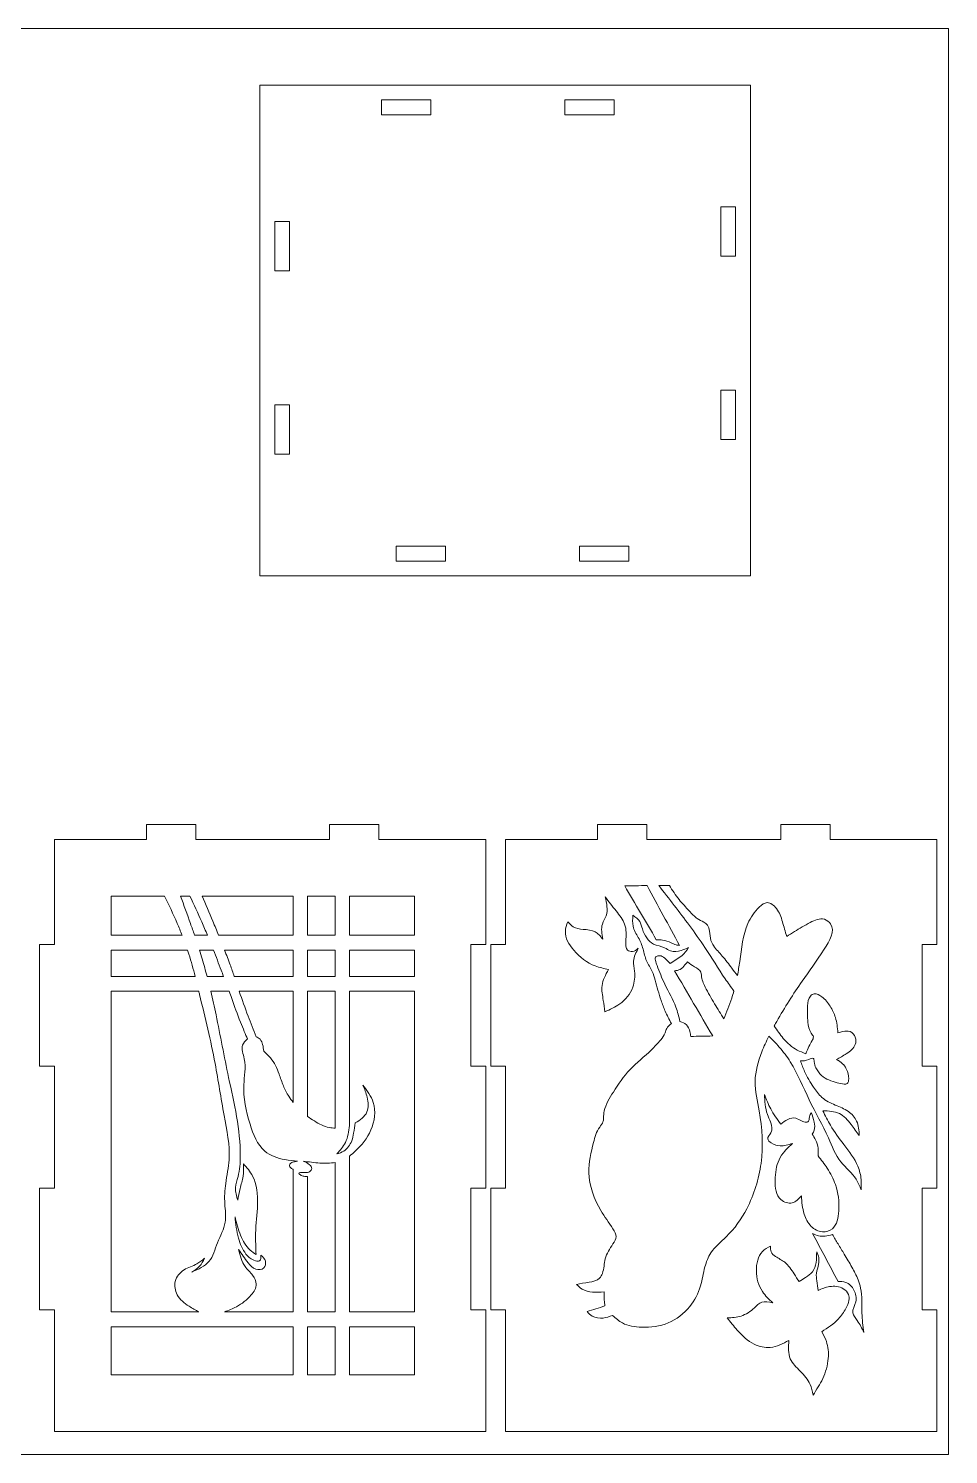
# Model space of a CAD drawing. Header units: millimetres. Extents: x 1000 to 1412, y 617 to 906.
# Drawn here: x 1225.2 to 1411.7, y 616.7 to 905.7 of the extents above; entities that cross this region are included whole.
import ezdxf

# ---------------------------------------------------------------- set-up
doc = ezdxf.new("R2010")
doc.units = ezdxf.units.MM

msp = doc.modelspace()

# ---------------------------------------------------------------- linework, layer by layer
at = {"color": 1, "lineweight": 5}
for p, q in [((999.73, 905.7), (1411.73, 905.7)), ((1411.73, 616.7), (1411.73, 905.7)), ((1272.11, 894.23), (1272.11, 794.78)), ((1371.56, 894.23), (1272.11, 894.23)), ((1371.56, 894.23), (1371.56, 794.78)), ((1306.76, 891.23), (1296.76, 891.23)), ((1296.76, 891.23), (1296.76, 888.23)), ((1306.76, 888.23), (1306.76, 891.23)), ((1333.91, 888.23), (1333.91, 891.23)), ((1333.91, 891.23), (1343.91, 891.23)), ((1343.91, 891.23), (1343.91, 888.23)), ((1306.76, 888.23), (1296.76, 888.23)), ((1343.91, 888.23), (1333.91, 888.23)), ((1368.56, 869.58), (1365.56, 869.58)), ((1365.56, 869.58), (1365.56, 859.58)), ((1368.56, 859.58), (1368.56, 869.58)), ((1275.11, 856.58), (1275.11, 866.58)), ((1275.11, 866.58), (1278.11, 866.58)), ((1278.11, 856.58), (1278.11, 866.58)), ((1365.56, 859.58), (1368.56, 859.58)), ((1278.11, 856.58), (1275.11, 856.58)), ((1365.56, 832.42), (1368.56, 832.42)), ((1365.56, 832.42), (1365.56, 822.42)), ((1368.56, 832.42), (1368.56, 822.42)), ((1278.11, 829.42), (1275.11, 829.42)), ((1275.11, 829.42), (1275.11, 819.42)), ((1278.11, 819.42), (1278.11, 829.42)), ((1368.56, 822.42), (1365.56, 822.42)), ((1275.11, 819.42), (1278.11, 819.42)), ((1299.76, 797.78), (1299.76, 800.78)), ((1309.76, 800.78), (1299.76, 800.78)), ((1309.76, 800.78), (1309.76, 797.78)), ((1336.91, 800.78), (1336.91, 797.78)), ((1346.91, 800.78), (1336.91, 800.78)), ((1346.91, 797.78), (1346.91, 800.78)), ((1309.76, 797.78), (1299.76, 797.78)), ((1336.91, 797.78), (1346.91, 797.78)), ((1371.56, 794.78), (1272.11, 794.78)), ((1259.1, 744.35), (1249.1, 744.35)), ((1249.1, 744.35), (1249.1, 741.35)), ((1259.1, 741.35), (1259.1, 744.35)), ((1286.25, 741.35), (1286.25, 744.35)), ((1286.25, 744.35), (1296.25, 744.35)), ((1296.25, 744.35), (1296.25, 741.35)), ((1350.58, 744.35), (1340.58, 744.35)), ((1340.58, 744.35), (1340.58, 741.35)), ((1350.58, 741.35), (1350.58, 744.35)), ((1377.73, 741.35), (1377.73, 744.35)), ((1377.73, 744.35), (1387.73, 744.35)), ((1387.73, 744.35), (1387.73, 741.35)), ((1230.45, 720.05), (1230.45, 741.35)), ((1230.45, 741.35), (1249.1, 741.35)), ((1259.1, 741.35), (1286.25, 741.35)), ((1296.25, 741.35), (1317.9, 741.35)), ((1317.9, 720.05), (1317.9, 741.35)), ((1321.93, 741.35), (1340.58, 741.35)), ((1321.93, 720.05), (1321.93, 741.35)), ((1350.58, 741.35), (1377.73, 741.35)), ((1387.73, 741.35), (1409.38, 741.35)), ((1409.38, 720.05), (1409.38, 741.35)), ((1241.92, 729.88), (1252.79, 729.88)), ((1241.92, 721.93), (1241.92, 729.88)), ((1256.02, 729.88), (1257.92, 729.88)), ((1260.4, 729.88), (1278.87, 729.88)), ((1278.87, 721.93), (1278.87, 729.88)), ((1281.76, 721.93), (1281.76, 729.88)), ((1281.76, 729.88), (1287.38, 729.88)), ((1287.38, 721.93), (1287.38, 729.88)), ((1290.27, 721.93), (1290.27, 729.88)), ((1290.27, 729.88), (1303.43, 729.88)), ((1303.43, 721.93), (1303.43, 729.88)), ((1227.45, 695.38), (1227.45, 720.05)), ((1227.45, 720.05), (1230.45, 720.05)), ((1241.92, 721.93), (1256.34, 721.93)), ((1258.85, 721.93), (1261.46, 721.93)), ((1263.74, 721.93), (1278.87, 721.93)), ((1281.76, 721.93), (1287.38, 721.93)), ((1290.27, 721.93), (1303.43, 721.93)), ((1314.9, 720.05), (1317.9, 720.05)), ((1314.9, 720.05), (1314.9, 695.38)), ((1318.93, 720.05), (1321.93, 720.05)), ((1318.93, 695.38), (1318.93, 720.05)), ((1406.38, 720.05), (1409.38, 720.05)), ((1406.38, 695.38), (1406.38, 720.05)), ((1241.92, 718.92), (1257.44, 718.92)), ((1241.92, 713.6), (1241.92, 718.92)), ((1262.68, 718.92), (1259.84, 718.92)), ((1264.94, 718.92), (1278.87, 718.92)), ((1278.87, 713.6), (1278.87, 718.92)), ((1281.76, 718.92), (1287.38, 718.92)), ((1281.76, 713.6), (1281.76, 718.92)), ((1287.38, 713.6), (1287.38, 718.92)), ((1290.27, 718.92), (1303.43, 718.92)), ((1290.27, 713.6), (1290.27, 718.92)), ((1303.43, 713.6), (1303.43, 718.92)), ((1241.92, 713.6), (1258.98, 713.6)), ((1261.39, 713.6), (1264.74, 713.6)), ((1266.9, 713.6), (1278.87, 713.6)), ((1281.76, 713.6), (1287.38, 713.6)), ((1290.27, 713.6), (1303.43, 713.6)), ((1241.92, 710.59), (1259.71, 710.59)), ((1241.92, 645.6), (1241.92, 710.59)), ((1262.14, 710.59), (1265.86, 710.59)), ((1267.92, 710.59), (1278.87, 710.59)), ((1278.87, 688.04), (1278.87, 710.59)), ((1281.76, 710.59), (1287.38, 710.59)), ((1281.76, 685.23), (1281.76, 710.59)), ((1287.38, 682.84), (1287.38, 710.59)), ((1290.27, 710.59), (1303.43, 710.59)), ((1290.27, 683.37), (1290.27, 710.59)), ((1303.43, 645.6), (1303.43, 710.59)), ((1227.45, 695.38), (1230.45, 695.38)), ((1230.45, 670.7), (1230.45, 695.38)), ((1314.9, 695.38), (1317.9, 695.38)), ((1317.9, 670.7), (1317.9, 695.38)), ((1318.93, 695.38), (1321.93, 695.38)), ((1321.93, 670.7), (1321.93, 695.38)), ((1406.38, 695.38), (1409.38, 695.38)), ((1409.38, 670.7), (1409.38, 695.38)), ((1290.27, 645.6), (1290.27, 677.17)), ((1278.87, 645.6), (1278.87, 674.43)), ((1287.38, 645.6), (1287.38, 675.88)), ((1227.45, 646.03), (1227.45, 670.7)), ((1227.45, 670.7), (1230.45, 670.7)), ((1281.76, 645.6), (1281.76, 673.03)), ((1314.9, 670.7), (1317.9, 670.7)), ((1314.9, 670.7), (1314.9, 646.03)), ((1318.93, 646.03), (1318.93, 670.7)), ((1318.93, 670.7), (1321.93, 670.7)), ((1406.38, 646.03), (1406.38, 670.7)), ((1406.38, 670.7), (1409.38, 670.7)), ((1227.45, 646.03), (1230.45, 646.03)), ((1230.45, 621.35), (1230.45, 646.03)), ((1241.92, 645.6), (1259.74, 645.6)), ((1264.92, 645.6), (1278.87, 645.6)), ((1281.76, 645.6), (1287.38, 645.6)), ((1290.27, 645.6), (1303.43, 645.6)), ((1314.9, 646.03), (1317.9, 646.03)), ((1317.9, 646.03), (1317.9, 621.35)), ((1318.93, 646.03), (1321.93, 646.03)), ((1321.93, 621.35), (1321.93, 646.03)), ((1406.38, 646.03), (1409.38, 646.03)), ((1409.38, 646.03), (1409.38, 621.35)), ((1241.92, 632.83), (1241.92, 642.59)), ((1241.92, 642.59), (1278.87, 642.59)), ((1278.87, 632.83), (1278.87, 642.59)), ((1281.76, 632.83), (1281.76, 642.59)), ((1281.76, 642.59), (1287.38, 642.59)), ((1287.38, 632.83), (1287.38, 642.59)), ((1290.27, 632.83), (1290.27, 642.59)), ((1290.27, 642.59), (1303.43, 642.59)), ((1303.43, 632.83), (1303.43, 642.59)), ((1241.92, 632.83), (1278.87, 632.83)), ((1281.76, 632.83), (1287.38, 632.83)), ((1290.27, 632.83), (1303.43, 632.83)), ((1230.45, 621.35), (1314.9, 621.35)), ((1230.45, 621.35), (1317.9, 621.35)), ((1321.93, 621.35), (1409.38, 621.35)), ((999.73, 616.7), (1411.73, 616.7))]:
    msp.add_line(p, q, dxfattribs=at)
for points in [[(1346.07, 731.95), (1347.58, 731.96), (1349.09, 731.98), (1350.6, 731.99)], [(1352.48, 721.03), (1350.34, 724.67), (1348.21, 728.31), (1346.07, 731.95)], [(1350.6, 731.99), (1352.8, 727.95), (1355, 723.91), (1357.2, 719.87)], [(1352.98, 732.01), (1353.7, 732.02), (1354.41, 732.03), (1355.13, 732.04)], [(1363.92, 701.52), (1361.34, 705.92), (1358.76, 710.33), (1356.17, 714.73)], [(1363.92, 701.52), (1362.44, 701.49), (1360.96, 701.46), (1359.48, 701.43)], [(1384.18, 661.49), (1385.9, 658.24), (1387.61, 655), (1389.33, 651.75)]]:
    msp.add_open_spline(points, degree=3, dxfattribs=at)
for points, knots in [([(1368.22, 710.63), (1367.62, 711.44), (1365.54, 714.3), (1362.81, 718.91), (1358.28, 725.21), (1355.08, 729.33), (1352.98, 732.01)], [1.012729, 1.012729, 1.012729, 1.012729, 4.037119, 11.613559, 17.073882, 27.281712, 27.281712, 27.281712, 27.281712]), ([(1355.13, 732.04), (1355.75, 731.05), (1356.92, 729.18), (1358.99, 727.1), (1360.51, 725.33), (1361.97, 724.73), (1363, 723.96), (1363.4, 722.56), (1363.35, 721.07), (1364.32, 719.33), (1366.01, 717.68), (1367.53, 715.57), (1368.55, 714.25), (1368.93, 713.77)], [0, 0, 0, 0, 3.487417, 6.585351, 8.822798, 10.342349, 11.278303, 12.56292, 14.490216, 15.649988, 18.406888, 21.56804, 23.416187, 23.416187, 23.416187, 23.416187]), ([(1256.34, 721.93), (1256.01, 722.74), (1254.9, 725.42), (1253.67, 728.05), (1252.79, 729.88)], [71.986135, 71.986135, 71.986135, 71.986135, 74.59726, 80.693571, 80.693571, 80.693571, 80.693571]), ([(1256.02, 729.88), (1256.7, 728.02), (1257.66, 725.38), (1258.58, 722.72), (1258.85, 721.93)], [1.232376, 1.232376, 1.232376, 1.232376, 7.165362, 9.671453, 9.671453, 9.671453, 9.671453]), ([(1261.46, 721.93), (1261.09, 722.83), (1259.95, 725.51), (1258.73, 728.14), (1257.92, 729.88)], [23.07893, 23.07893, 23.07893, 23.07893, 26.027142, 31.789211, 31.789211, 31.789211, 31.789211]), ([(1260.4, 729.88), (1261.12, 728.18), (1262.24, 725.53), (1263.35, 722.88), (1263.74, 721.93)], [0, 0, 0, 0, 5.543305, 8.625592, 8.625592, 8.625592, 8.625592]), ([(1341.61, 721.15), (1341.43, 722.2), (1341.15, 723.89), (1342.87, 726.44), (1342.42, 728.39), (1342.11, 729.71)], [0, 0, 0, 0, 3.057367, 4.901555, 8.726822, 8.726822, 8.726822, 8.726822]), ([(1342.11, 729.71), (1342.84, 728.77), (1344.21, 727), (1346.5, 724.17), (1346.35, 721.4), (1346.21, 718.89), (1347.83, 718.46), (1348.47, 718.99), (1348.83, 719.29)], [0, 0, 0, 0, 3.608847, 6.81112, 10.318776, 12.102973, 13.147053, 14.489167, 14.489167, 14.489167, 14.489167]), ([(1378.92, 721.68), (1378.64, 722.68), (1378.09, 724.64), (1377.26, 727.19), (1375.09, 729.05), (1372.65, 727.16), (1370.18, 723.37), (1369.68, 718.27), (1369.11, 714.7), (1368.93, 713.77)], [0, 0, 0, 0, 3.117515, 6.064571, 8.275067, 10.080029, 14.153278, 22.053311, 24.901633, 24.901633, 24.901633, 24.901633]), ([(1347.75, 725.98), (1347.68, 725.22), (1347.54, 723.6), (1348.89, 721.47), (1349.91, 719.19), (1350.3, 716.68), (1351.72, 714.83), (1352.42, 712.03), (1353.22, 709.34), (1354.28, 706.38), (1355.09, 704.86), (1355.53, 704.03)], [0, 0, 0, 0, 2.225128, 4.751277, 7.270442, 9.761323, 12.210586, 14.05565, 18.329108, 20.667403, 23.477886, 23.477886, 23.477886, 23.477886]), ([(1358.99, 719.45), (1358.51, 719.22), (1357.38, 718.69), (1355.53, 718.49), (1353.92, 719.69), (1351.28, 719.91), (1349.76, 722.46), (1349.28, 724.9), (1348.28, 725.6), (1347.75, 725.98)], [0, 0, 0, 0, 1.623984, 3.753802, 5.116073, 7.442974, 11.257774, 12.87149, 14.739506, 14.739506, 14.739506, 14.739506]), ([(1376.4, 703.59), (1376.56, 703.88), (1378.3, 706.99), (1381.78, 712.36), (1385.8, 717.83), (1389.15, 723.41), (1386.17, 725.71), (1383.34, 724.41), (1381.01, 723.01), (1379.45, 722.01), (1378.92, 721.68)], [79.06347, 79.06347, 79.06347, 79.06347, 80.076955, 89.697947, 97.563429, 102.866045, 104.453388, 107.39524, 111.084994, 112.947401, 112.947401, 112.947401, 112.947401]), ([(1342.77, 714.98), (1341.86, 715.18), (1339.18, 715.78), (1335.83, 718.29), (1333.59, 722.01), (1334.3, 724), (1334.53, 724.64)], [0, 0, 0, 0, 2.775228, 8.170654, 12.363879, 14.343386, 14.343386, 14.343386, 14.343386]), ([(1334.53, 724.64), (1334.88, 724.26), (1335.7, 723.34), (1337.78, 723.09), (1340.12, 722.97), (1341.14, 721.73), (1341.61, 721.15)], [0, 0, 0, 0, 1.509147, 3.577033, 6.036708, 8.178598, 8.178598, 8.178598, 8.178598]), ([(1352.48, 721.03), (1352.91, 721.03), (1353.95, 721.01), (1355.29, 720.56), (1356.36, 719.96), (1356.96, 719.9), (1357.2, 719.87)], [0.512123, 0.512123, 0.512123, 0.512123, 1.797131, 3.627062, 4.702907, 5.417846, 5.417846, 5.417846, 5.417846]), ([(1258.98, 713.6), (1258.6, 715.11), (1258.12, 716.89), (1257.54, 718.65), (1257.44, 718.92)], [63.236953, 63.236953, 63.236953, 63.236953, 67.909663, 68.787606, 68.787606, 68.787606, 68.787606]), ([(1259.84, 718.92), (1260.22, 717.73), (1260.75, 715.96), (1261.24, 714.18), (1261.39, 713.6)], [12.830886, 12.830886, 12.830886, 12.830886, 16.580221, 18.381536, 18.381536, 18.381536, 18.381536]), ([(1264.74, 713.6), (1264.58, 714.01), (1263.9, 715.79), (1263.22, 717.56), (1262.68, 718.92)], [14.129422, 14.129422, 14.129422, 14.129422, 15.444766, 19.841003, 19.841003, 19.841003, 19.841003]), ([(1264.94, 718.92), (1265.33, 717.93), (1266, 716.16), (1266.63, 714.37), (1266.9, 713.6)], [11.858777, 11.858777, 11.858777, 11.858777, 15.06567, 17.536546, 17.536546, 17.536546, 17.536546]), ([(1342.04, 706.44), (1343.09, 706.88), (1345.47, 707.9), (1347.95, 710.96), (1348.25, 714.26), (1347.61, 716.97), (1348.39, 718.45), (1348.83, 719.29)], [0, 0, 0, 0, 3.402884, 7.709286, 10.991774, 13.044202, 15.800041, 15.800041, 15.800041, 15.800041]), ([(1357.27, 704.48), (1357.04, 705.45), (1356.41, 708.11), (1354.22, 711.59), (1352.97, 714.91), (1352.3, 716.64), (1352.17, 717.53), (1352.92, 717.83), (1353.88, 717.72), (1354.59, 716.88), (1355.11, 716.38), (1355.31, 716.19)], [0, 0, 0, 0, 2.986776, 8.143076, 12.261667, 13.373525, 13.997438, 14.551661, 15.455213, 16.796757, 17.641091, 17.641091, 17.641091, 17.641091]), ([(1355.31, 716.19), (1355.7, 716.49), (1356.48, 717.07), (1357.99, 717.83), (1358.62, 718.85), (1358.99, 719.45)], [0.375885, 0.375885, 0.375885, 0.375885, 1.849692, 3.273766, 5.349134, 5.349134, 5.349134, 5.349134]), ([(1342.04, 706.44), (1341.95, 707.2), (1341.73, 708.95), (1341.13, 711.95), (1342.2, 713.92), (1342.77, 714.98)], [0, 0, 0, 0, 2.321804, 5.329386, 8.817798, 8.817798, 8.817798, 8.817798]), ([(1356.17, 714.73), (1356.58, 714.76), (1357.41, 714.91), (1358.18, 715.79), (1358.66, 716.31), (1358.84, 716.52)], [0.517135, 0.517135, 0.517135, 0.517135, 1.710068, 3.027906, 3.850954, 3.850954, 3.850954, 3.850954]), ([(1358.84, 716.52), (1359.26, 716.18), (1360.12, 715.5), (1361.6, 714.88), (1361.6, 713.17), (1362.55, 710.98), (1364.25, 708.12), (1365.55, 705.98), (1366.18, 704.96)], [0, 0, 0, 0, 1.679704, 3.377411, 4.046457, 6.553698, 10.463992, 14.051362, 14.051362, 14.051362, 14.051362]), ([(1258.31, 653.67), (1259.63, 654.25), (1262.3, 655.42), (1263.34, 659.81), (1265.5, 663.44), (1264.84, 667.65), (1265.07, 671.87), (1266.42, 677.81), (1264.62, 685.97), (1263, 697.14), (1260.93, 705.48), (1259.77, 710.37), (1259.71, 710.59)], [0, 0, 0, 0, 4.075017, 8.263023, 12.673896, 16.419754, 20.556693, 25.413851, 34.440791, 45.102518, 59.451252, 60.150878, 60.150878, 60.150878, 60.150878]), ([(1262.14, 710.59), (1262.52, 709), (1263.8, 703.19), (1265.84, 692.09), (1268.49, 681.17), (1267.99, 673.61), (1266.85, 670.68), (1267.36, 669.07), (1267.63, 668.21)], [21.474871, 21.474871, 21.474871, 21.474871, 26.386782, 39.308266, 55.451668, 59.628358, 61.920994, 64.545262, 64.545262, 64.545262, 64.545262]), ([(1269.57, 700.93), (1269.25, 701.72), (1267.99, 704.57), (1266.8, 708.01), (1266.04, 710.1), (1265.86, 710.59)], [0, 0, 0, 0, 4.252423, 9.356397, 10.924472, 10.924472, 10.924472, 10.924472]), ([(1267.92, 710.59), (1268.5, 708.9), (1269.57, 705.8), (1270.78, 702.75), (1271.34, 701.36)], [20.708426, 20.708426, 20.708426, 20.708426, 26.065695, 30.557793, 30.557793, 30.557793, 30.557793]), ([(1368.22, 710.63), (1368.08, 710.14), (1367.51, 708.22), (1366.75, 706.35), (1366.18, 704.96)], [28.126505, 28.126505, 28.126505, 28.126505, 29.676192, 34.164794, 34.164794, 34.164794, 34.164794]), ([(1382.79, 697.93), (1383, 698.43), (1383.39, 699.35), (1383.95, 700.39), (1384.52, 701.38), (1383.44, 702.47), (1383.15, 704.68), (1383.06, 707.15), (1383.3, 709.42), (1384.73, 710.33), (1386.43, 709.34), (1387.77, 707.61), (1389.03, 705.1), (1389.21, 703.21), (1389.31, 702.16)], [0, 0, 0, 0, 1.612752, 2.944889, 3.734991, 4.627836, 6.954606, 10.271097, 12.318182, 13.212927, 14.84904, 17.429598, 19.939391, 23.086469, 23.086469, 23.086469, 23.086469]), ([(1336.3, 651.18), (1337.13, 651.32), (1338.69, 651.57), (1340.87, 651.98), (1341.9, 653.98), (1341.87, 656.58), (1343.32, 658.81), (1344.68, 660.87), (1343.13, 663.3), (1340.48, 666.93), (1338.1, 673.24), (1339.51, 679.02), (1340.44, 682.53), (1341.74, 683.91), (1341.77, 685.11), (1341.96, 687.26), (1344.01, 690.6), (1346.96, 694.95), (1350.82, 697.89), (1353.15, 700.43), (1354.28, 701.88), (1354.55, 703.23), (1355.17, 703.74), (1355.53, 704.03)], [0, 0, 0, 0, 2.575934, 4.873401, 5.982948, 9.01297, 12.393702, 14.019234, 15.705327, 20.163549, 28.243924, 34.423877, 37.759327, 39.003367, 39.796184, 41.247742, 45.498918, 51.138598, 57.055603, 59.848792, 61.516292, 62.472547, 63.829471, 63.829471, 63.829471, 63.829471]), ([(1359.48, 701.43), (1359.43, 701.75), (1359.31, 702.59), (1358.74, 703.94), (1357.75, 704.3), (1357.27, 704.48)], [0, 0, 0, 0, 0.98172, 2.556576, 4.030848, 4.030848, 4.030848, 4.030848]), ([(1376.4, 703.59), (1376.95, 702.69), (1378.23, 700.8), (1380.46, 698.81), (1382.2, 698.15), (1382.79, 697.93)], [1.770722, 1.770722, 1.770722, 1.770722, 4.939482, 8.600981, 10.480176, 10.480176, 10.480176, 10.480176]), ([(1389.02, 696.76), (1389.68, 697.12), (1391.08, 697.9), (1392.97, 699.3), (1393.02, 701.35), (1391.87, 702.62), (1390.43, 702.49), (1389.64, 702.26), (1389.31, 702.16)], [0, 0, 0, 0, 2.300972, 4.914857, 6.38509, 7.944599, 9.383962, 10.425807, 10.425807, 10.425807, 10.425807]), ([(1279.73, 676.14), (1278.88, 676.22), (1276.57, 676.42), (1272.13, 678.02), (1269.72, 684.28), (1268.32, 690.71), (1269.54, 695.98), (1268.07, 699.43), (1269.17, 700.53), (1269.57, 700.93)], [0, 0, 0, 0, 2.561504, 6.992813, 13.203952, 21.27734, 26.568482, 29.371107, 30.944581, 30.944581, 30.944581, 30.944581]), ([(1271.34, 701.36), (1271.63, 701.21), (1272.3, 700.89), (1272.72, 699.72), (1272.84, 698.9), (1272.9, 698.47)], [0, 0, 0, 0, 0.958181, 2.153024, 3.47368, 3.47368, 3.47368, 3.47368]), ([(1343.62, 644.87), (1344.26, 644.31), (1345.9, 642.85), (1350.03, 642.27), (1355.07, 642.9), (1359.4, 646.26), (1361.62, 650.56), (1362.13, 654.46), (1363.53, 658.17), (1367.49, 661.24), (1371.6, 667.07), (1374.39, 675.98), (1373.84, 684.84), (1371.98, 692.34), (1373.48, 697.52), (1374.78, 700.42), (1375.29, 701.46)], [0, 0, 0, 0, 2.507138, 6.481369, 11.950614, 17.438815, 22.147355, 26.095981, 29.216819, 33.711341, 40.750612, 50.393852, 61.032562, 67.078474, 73.190852, 76.664081, 76.664081, 76.664081, 76.664081]), ([(1394.01, 670.31), (1393.72, 671.06), (1392.85, 673.28), (1389.32, 675.92), (1387.11, 681.93), (1383.32, 688.45), (1380.71, 695.01), (1377.62, 699.16), (1376.02, 700.76), (1375.29, 701.46)], [0, 0, 0, 0, 2.391438, 7.072521, 12.564798, 21.17391, 29.795047, 33.548999, 36.594477, 36.594477, 36.594477, 36.594477]), ([(1272.9, 698.47), (1273.29, 698.02), (1274.76, 696.78), (1275.91, 694.17), (1276.78, 691.44), (1277.79, 689.51), (1278.55, 688.44), (1278.87, 688.04)], [0, 0, 0, 0, 2.045426, 5.741029, 8.2907, 10.682413, 12.218195, 12.218195, 12.218195, 12.218195]), ([(1381.69, 696.47), (1382.22, 696.47), (1383.04, 696.47), (1384.45, 697.27), (1384.46, 696), (1384.86, 694.89), (1386.21, 692.92), (1388.55, 692.2), (1390.26, 691.75), (1391.41, 691.78), (1391.59, 693.26), (1391.23, 694.46), (1390.51, 695.81), (1389.66, 696.34), (1389.14, 696.68), (1389.02, 696.76)], [0, 0, 0, 0, 1.740735, 2.705153, 3.345305, 4.696406, 6.582766, 10.101261, 11.555774, 12.143377, 13.154267, 15.125503, 16.171696, 17.588564, 18.040965, 18.040965, 18.040965, 18.040965]), ([(1381.69, 696.47), (1381.97, 695.74), (1382.67, 693.88), (1384.12, 691.39), (1386.02, 688.8), (1388.72, 687.5), (1391.41, 686.47), (1393.47, 684.25), (1393.58, 682.34), (1393.64, 681.32)], [0, 0, 0, 0, 2.322998, 5.963227, 8.646893, 11.775458, 14.730403, 17.302039, 20.291866, 20.291866, 20.291866, 20.291866]), ([(1292.99, 691.54), (1293.84, 690.42), (1295.84, 687.79), (1295.11, 682.22), (1292.45, 678.99), (1290.68, 677.47), (1290.27, 677.17)], [0, 0, 0, 0, 4.10336, 9.674493, 15.060091, 16.547002, 16.547002, 16.547002, 16.547002]), ([(1291.42, 683.89), (1291.42, 683.89), (1292.42, 684.43), (1294.29, 685.8), (1294.01, 689.05), (1293.32, 690.75), (1292.99, 691.54)], [26.629118, 26.629118, 26.629118, 26.629118, 26.637118, 29.903419, 32.871213, 35.468621, 35.468621, 35.468621, 35.468621]), ([(1374.41, 689.68), (1374.47, 688.31), (1374.58, 685.89), (1376.16, 683.37), (1375.72, 681.67), (1374.68, 680.72), (1376.06, 679.57), (1377.78, 679.02), (1379.25, 679.47), (1380.08, 679.73)], [0, 0, 0, 0, 4.115067, 7.262956, 8.016742, 9.378746, 10.468085, 12.372571, 14.889714, 14.889714, 14.889714, 14.889714]), ([(1374.41, 689.68), (1374.8, 688.68), (1375.62, 686.51), (1376.99, 684.63), (1377.72, 683.61)], [0, 0, 0, 0, 3.20182, 6.937247, 6.937247, 6.937247, 6.937247]), ([(1281.76, 685.23), (1282.21, 684.9), (1283.59, 683.97), (1285.46, 682.98), (1286.97, 682.84), (1287.38, 682.84)], [16.252308, 16.252308, 16.252308, 16.252308, 17.923785, 21.222923, 22.435465, 22.435465, 22.435465, 22.435465]), ([(1377.72, 683.61), (1378.16, 683.98), (1379.02, 684.71), (1380.7, 685.08), (1381.82, 684.29), (1382.65, 684.01), (1383.51, 684.09), (1383.43, 685.18), (1383.75, 685.75), (1383.91, 686.03)], [0, 0, 0, 0, 1.73168, 3.359222, 4.682032, 5.648788, 5.990258, 7.050415, 8.04146, 8.04146, 8.04146, 8.04146]), ([(1383.91, 686.03), (1384.11, 685.39), (1384.48, 684.22), (1384.72, 682.6), (1384.26, 681.87), (1384.1, 681.61)], [0, 0, 0, 0, 2.063003, 3.711485, 4.599271, 4.599271, 4.599271, 4.599271]), ([(1393.64, 681.32), (1393.1, 682.07), (1391.95, 683.7), (1389.74, 686.24), (1387.43, 686.31), (1386.24, 686.35)], [0, 0, 0, 0, 2.820323, 6.053338, 9.454093, 9.454093, 9.454093, 9.454093]), ([(1386.24, 686.35), (1386.73, 685.36), (1387.92, 682.94), (1390.58, 679.39), (1393.26, 675.99), (1394.11, 672.65), (1394.04, 671.02), (1394.01, 670.31)], [0, 0, 0, 0, 3.299297, 8.076822, 13.320812, 16.070096, 18.192298, 18.192298, 18.192298, 18.192298]), ([(1291.42, 683.89), (1291.33, 683.21), (1291.15, 681.98), (1290.76, 679.91), (1289.51, 678.22), (1288.19, 677.77), (1287.71, 677.6)], [1.115429, 1.115429, 1.115429, 1.115429, 3.179378, 4.827205, 7.434872, 8.951587, 8.951587, 8.951587, 8.951587]), ([(1287.71, 677.6), (1288.37, 678.34), (1289.83, 679.97), (1290.12, 682.17), (1290.27, 683.37)], [0, 0, 0, 0, 2.899238, 6.445872, 6.445872, 6.445872, 6.445872]), ([(1381.9, 669.12), (1381.34, 668.5), (1380.2, 667.25), (1376.75, 668.32), (1376.45, 672.44), (1376.86, 675.86), (1378.5, 678.25), (1379.54, 679.23), (1380.08, 679.73)], [0, 0, 0, 0, 2.325652, 4.715616, 8.808678, 13.048732, 15.10302, 17.322656, 17.322656, 17.322656, 17.322656]), ([(1384.1, 681.61), (1384.34, 681.24), (1384.91, 680.38), (1385.37, 678.85), (1385.31, 677.73), (1385.28, 677.21)], [0, 0, 0, 0, 1.325331, 3.096548, 4.664088, 4.664088, 4.664088, 4.664088]), ([(1385.28, 677.21), (1385.92, 676.4), (1387.32, 674.61), (1389.26, 670.93), (1389.72, 666.73), (1389.02, 662.44), (1385.97, 661.5), (1383.6, 662.85), (1382.16, 665.65), (1381.99, 667.86), (1381.9, 669.12)], [0, 0, 0, 0, 3.108099, 6.817896, 12.204832, 16.03053, 18.149909, 20.661328, 23.534282, 27.27451, 27.27451, 27.27451, 27.27451]), ([(1267.63, 668.21), (1267.75, 669.01), (1268.01, 670.65), (1268.88, 673.05), (1268.8, 674.77), (1268.75, 675.63)], [0, 0, 0, 0, 2.435736, 4.991256, 7.549119, 7.549119, 7.549119, 7.549119]), ([(1268.75, 675.63), (1269.45, 674.84), (1271.46, 672.55), (1271.83, 667.28), (1271.1, 662.05), (1271.27, 658.64), (1271.34, 657.2)], [0, 0, 0, 0, 3.125379, 8.972744, 14.857054, 19.16, 19.16, 19.16, 19.16]), ([(1279.73, 676.14), (1279.54, 676.1), (1279.08, 676.01), (1278.41, 675.91), (1277.99, 675.26), (1278.37, 674.71), (1278.71, 674.51), (1278.87, 674.43)], [0, 0, 0, 0, 0.585012, 1.403889, 1.938837, 2.573136, 3.117369, 3.117369, 3.117369, 3.117369]), ([(1280.87, 676.16), (1281.32, 675.97), (1282.03, 675.66), (1282.79, 674.74), (1282.16, 673.77), (1281.28, 673.86), (1279.64, 673.86), (1280.55, 673.16), (1281.14, 673.06), (1281.57, 673.04), (1281.76, 673.03)], [0, 0, 0, 0, 1.484795, 2.360586, 3.071317, 4.295611, 5.339235, 5.951071, 6.695615, 7.273371, 7.273371, 7.273371, 7.273371]), ([(1287.38, 675.88), (1286.37, 675.7), (1284.12, 675.69), (1282, 676), (1280.87, 676.16)], [19.761275, 19.761275, 19.761275, 19.761275, 22.818586, 26.24866, 26.24866, 26.24866, 26.24866]), ([(1271.34, 657.2), (1270.92, 657.5), (1269.52, 658.47), (1267.99, 661.19), (1267.38, 663.59), (1267.06, 664.85)], [0, 0, 0, 0, 1.540546, 5.079797, 8.981182, 8.981182, 8.981182, 8.981182]), ([(1267.06, 664.85), (1267.21, 663.42), (1267.49, 660.81), (1268.84, 657.57), (1270.43, 656.16), (1272.3, 655.61), (1272.31, 656.61), (1272.32, 657.1)], [0, 0, 0, 0, 4.337009, 7.920577, 9.909671, 11.122519, 12.314391, 12.314391, 12.314391, 12.314391]), ([(1376.09, 647.43), (1375.33, 648.15), (1373.5, 649.89), (1372.4, 653.75), (1373.24, 657.63), (1375.07, 658.63), (1375.67, 658.95)], [0, 0, 0, 0, 3.079321, 7.483869, 11.585669, 13.580503, 13.580503, 13.580503, 13.580503]), ([(1375.67, 658.95), (1375.65, 658.54), (1375.6, 657.66), (1376.9, 656.57), (1378.89, 655.7), (1380.21, 653.6), (1381.11, 652.25), (1381.45, 651.73)], [0, 0, 0, 0, 1.18734, 2.496505, 4.678511, 7.713591, 9.588887, 9.588887, 9.588887, 9.588887]), ([(1384.18, 661.49), (1384.58, 661.3), (1385.37, 660.94), (1386.8, 660.86), (1387.71, 661.14), (1388.21, 661.29)], [0, 0, 0, 0, 1.301768, 2.615419, 4.162432, 4.162432, 4.162432, 4.162432]), ([(1394.56, 641.42), (1394.39, 642.73), (1394, 645.71), (1394.31, 649.37), (1393.32, 652.47), (1392.11, 654.72), (1390.72, 657.12), (1389.35, 659.3), (1388.58, 660.65), (1388.21, 661.29)], [0, 0, 0, 0, 3.957316, 9.024451, 10.79827, 13.628082, 16.671028, 19.117559, 21.342087, 21.342087, 21.342087, 21.342087]), ([(1259.74, 645.6), (1259.06, 645.95), (1257.42, 646.87), (1255.13, 648.68), (1254.52, 651.96), (1256.57, 654.42), (1259.14, 655.03), (1260.39, 656.05), (1260.88, 656.46)], [0.972262, 0.972262, 0.972262, 0.972262, 3.291113, 6.629674, 9.352636, 12.306242, 15.181869, 17.094374, 17.094374, 17.094374, 17.094374]), ([(1260.88, 656.46), (1260.59, 655.89), (1259.99, 654.72), (1258.88, 654.02), (1258.31, 653.67)], [0, 0, 0, 0, 1.895623, 3.860194, 3.860194, 3.860194, 3.860194]), ([(1267.79, 658.23), (1268.11, 657), (1268.62, 654.98), (1270.63, 653.24), (1271.77, 651.06), (1270.14, 648.47), (1267.75, 646.73), (1265.75, 645.9), (1264.92, 645.6)], [0, 0, 0, 0, 3.677967, 6.026006, 7.946292, 10.366344, 14.201732, 16.868224, 16.868224, 16.868224, 16.868224]), ([(1272.32, 657.1), (1272.7, 656.73), (1273.44, 656.02), (1273.08, 654.16), (1270.97, 654.05), (1269.39, 655.88), (1268.4, 657.33), (1267.79, 658.23)], [0, 0, 0, 0, 1.535446, 2.91499, 4.536912, 6.585544, 9.860062, 9.860062, 9.860062, 9.860062]), ([(1381.45, 651.73), (1381.88, 652), (1382.82, 652.59), (1384.93, 654.13), (1384.98, 656.29), (1385.01, 657.78)], [0, 0, 0, 0, 1.529175, 3.356464, 7.49013, 7.49013, 7.49013, 7.49013]), ([(1385.01, 657.78), (1385.18, 657.39), (1385.53, 656.6), (1385.42, 655.06), (1384.82, 653.56), (1385.01, 651.74), (1385.2, 650.59), (1385.31, 649.96)], [0, 0, 0, 0, 1.25494, 2.578582, 4.476081, 6.028523, 7.967153, 7.967153, 7.967153, 7.967153]), ([(1341.88, 649.63), (1341.1, 649.58), (1339.59, 649.47), (1337.54, 649.96), (1336.65, 650.83), (1336.3, 651.18)], [0, 0, 0, 0, 2.342245, 4.544573, 6.019178, 6.019178, 6.019178, 6.019178]), ([(1385.31, 649.96), (1386.06, 650.28), (1387.68, 650.96), (1390.13, 650.75), (1391.57, 649.32), (1391.6, 647.72), (1390.86, 646.01), (1389.18, 643.63), (1387.24, 642.37), (1386.03, 641.58)], [0, 0, 0, 0, 2.431863, 5.254955, 6.803476, 8.015568, 9.771742, 12.343994, 16.631221, 16.631221, 16.631221, 16.631221]), ([(1394.56, 641.42), (1394.17, 642.24), (1393.52, 643.58), (1391.83, 645.54), (1393.27, 647.67), (1392.81, 650.09), (1391.18, 651.73), (1389.86, 651.75), (1389.33, 651.75)], [0, 0, 0, 0, 2.775265, 4.596534, 6.893334, 9.29492, 11.564441, 13.138813, 13.138813, 13.138813, 13.138813]), ([(1341.88, 649.63), (1341.88, 649.07), (1341.88, 648.14), (1342.01, 647.22), (1342.07, 646.85)], [0, 0, 0, 0, 1.671828, 2.783057, 2.783057, 2.783057, 2.783057]), ([(1366.86, 644.38), (1367.82, 644.42), (1369.88, 644.51), (1372.07, 646.05), (1373.87, 647.94), (1375.3, 647.61), (1376.09, 647.43)], [0, 0, 0, 0, 2.82767, 6.041767, 7.870945, 10.109249, 10.109249, 10.109249, 10.109249]), ([(1338.44, 645.67), (1339.04, 645.83), (1340.27, 646.18), (1341.46, 646.63), (1342.07, 646.85)], [0, 0, 0, 0, 1.857921, 3.8152, 3.8152, 3.8152, 3.8152]), ([(1343.62, 644.87), (1343, 644.65), (1341.68, 644.17), (1339.63, 644.43), (1338.77, 645.32), (1338.44, 645.67)], [0, 0, 0, 0, 1.984775, 4.23007, 5.633176, 5.633176, 5.633176, 5.633176]), ([(1366.86, 644.38), (1367.52, 643.54), (1369.1, 641.54), (1371.8, 638.92), (1375.91, 637.98), (1378.14, 639.17), (1379.36, 639.82)], [0, 0, 0, 0, 3.206725, 7.682835, 10.998198, 15.023385, 15.023385, 15.023385, 15.023385]), ([(1384.26, 628.74), (1384.11, 629.48), (1383.75, 631.33), (1381.76, 633.57), (1379.1, 636.04), (1379.27, 638.5), (1379.36, 639.82)], [0, 0, 0, 0, 2.23545, 5.572864, 8.802726, 12.551946, 12.551946, 12.551946, 12.551946]), ([(1384.26, 628.74), (1384.97, 629.83), (1386.45, 632.11), (1387.57, 635.89), (1387.28, 639.28), (1386.38, 640.94), (1386.03, 641.58)], [0, 0, 0, 0, 3.884407, 8.129192, 11.598759, 13.754415, 13.754415, 13.754415, 13.754415])]:
    msp.add_open_spline(points, degree=3, knots=knots, dxfattribs=at)

doc.saveas('drawing.dxf')
